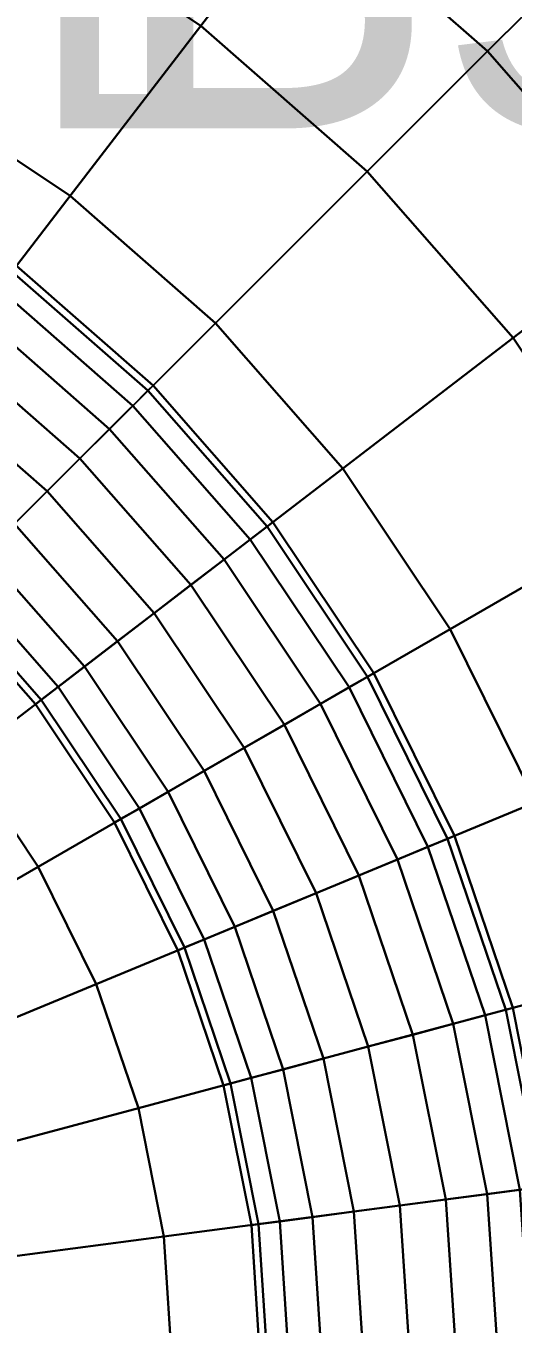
# Model space of a CAD drawing. Extents: x 91537 to 98524, y 82085 to 85415.
# Drawn here: x 98338 to 98416.5, y 85098 to 85307.5 of the extents above; entities that cross this region are included whole.
import ezdxf
from ezdxf.enums import TextEntityAlignment as Align

# ---------------------------------------------------------------- set-up
doc = ezdxf.new("R2010")
doc.units = 0
doc.header["$LTSCALE"] = 20
for name, color, linetype in [('CENTERLINE', 7, 'CONTINUOUS'), ('INSULATION', 254, 'CONTINUOUS'), ('LABELS', 7, 'CONTINUOUS'), ('PIPE-SPOOL2', 30, 'CONTINUOUS')]:
    doc.layers.add(name, color=color, linetype=linetype)

msp = doc.modelspace()

# ---------------------------------------------------------------- linework, layer by layer
at = {"layer": 'CENTERLINE'}
msp.add_polyline3d([(98200, 85291, 4450), (98226.1052, 85289.289, 4450), (98251.7638, 85284.1852, 4450), (98276.5367, 85275.7759, 4450), (98300, 85264.2051, 4450), (98321.7523, 85249.6707, 4450), (98341.4214, 85232.4214, 4450), (98358.6707, 85212.7523, 4450), (98373.2051, 85191, 4450), (98384.7759, 85167.5367, 4450), (98393.1852, 85142.7638, 4450), (98398.289, 85117.1052, 4450), (98400, 85091, 4450), (98400, 84791, 4450)], dxfattribs=at)
at = {"layer": 'INSULATION'}
for points in [[(98393.631, 85343.3448, 4488.3645), (98382.896, 85329.3546, 4522.9735), (98412.4428, 85303.4428, 4522.9735), (98424.912, 85315.912, 4488.3645)], [(98382.896, 85329.3546, 4377.0265), (98393.631, 85343.3448, 4411.6355), (98424.912, 85315.912, 4411.6355), (98412.4428, 85303.4428, 4377.0265)], [(98382.896, 85329.3546, 4522.9735), (98366.1758, 85307.5645, 4550.4395), (98393.0214, 85284.0214, 4550.4395), (98412.4428, 85303.4428, 4522.9735)], [(98366.1758, 85307.5645, 4349.5605), (98382.896, 85329.3546, 4377.0265), (98412.4428, 85303.4428, 4377.0265), (98393.0214, 85284.0214, 4349.5605)], [(98336.4868, 85327.402, 4550.4395), (98319.1822, 85297.4297, 4568.0737), (98345.1071, 85280.1072, 4568.0737), (98366.1758, 85307.5645, 4550.4395)], [(98319.1822, 85297.4297, 4331.9263), (98336.4868, 85327.402, 4349.5605), (98366.1758, 85307.5645, 4349.5605), (98345.1071, 85280.1072, 4331.9263)], [(98424.912, 85315.912, 4488.3645), (98412.4428, 85303.4428, 4522.9735), (98438.3546, 85273.896, 4522.9735), (98452.3448, 85284.631, 4488.3645)], [(98412.4428, 85303.4428, 4377.0265), (98424.912, 85315.912, 4411.6355), (98452.3448, 85284.631, 4411.6355), (98438.3546, 85273.896, 4377.0265)], [(98366.1758, 85307.5645, 4550.4395), (98345.1071, 85280.1072, 4568.0737), (98368.5491, 85259.5491, 4568.0737), (98393.0214, 85284.0214, 4550.4395)], [(98345.1071, 85280.1072, 4331.9263), (98366.1758, 85307.5645, 4349.5605), (98393.0214, 85284.0214, 4349.5605), (98368.5491, 85259.5491, 4331.9263)], [(98412.4428, 85303.4428, 4522.9735), (98393.0214, 85284.0214, 4550.4395), (98416.5645, 85257.1758, 4550.4395), (98438.3546, 85273.896, 4522.9735)], [(98393.0214, 85284.0214, 4349.5605), (98412.4428, 85303.4428, 4377.0265), (98438.3546, 85273.896, 4377.0265), (98416.5645, 85257.1758, 4349.5605)], [(98319.1822, 85297.4297, 4568.0737), (98300, 85264.2051, 4574.15), (98321.7523, 85249.6707, 4574.15), (98345.1071, 85280.1072, 4568.0737)], [(98300, 85264.2051, 4325.85), (98319.1822, 85297.4297, 4331.9263), (98345.1071, 85280.1072, 4331.9263), (98321.7523, 85249.6707, 4325.85)], [(98393.0214, 85284.0214, 4550.4395), (98368.5491, 85259.5491, 4568.0737), (98389.1072, 85236.1071, 4568.0737), (98416.5645, 85257.1758, 4550.4395)], [(98368.5491, 85259.5491, 4331.9263), (98393.0214, 85284.0214, 4349.5605), (98416.5645, 85257.1758, 4349.5605), (98389.1072, 85236.1071, 4331.9263)], [(98345.1071, 85280.1072, 4568.0737), (98321.7523, 85249.6707, 4574.15), (98341.4214, 85232.4214, 4574.15), (98368.5491, 85259.5491, 4568.0737)], [(98321.7523, 85249.6707, 4325.85), (98345.1071, 85280.1072, 4331.9263), (98368.5491, 85259.5491, 4331.9263), (98341.4214, 85232.4214, 4325.85)], [(98368.5491, 85259.5491, 4568.0737), (98341.4214, 85232.4214, 4574.15), (98358.6707, 85212.7523, 4574.15), (98389.1072, 85236.1071, 4568.0737)], [(98341.4214, 85232.4214, 4325.85), (98368.5491, 85259.5491, 4331.9263), (98389.1072, 85236.1071, 4331.9263), (98358.6707, 85212.7523, 4325.85)], [(98416.5645, 85257.1758, 4550.4395), (98389.1072, 85236.1071, 4568.0737), (98406.4297, 85210.1822, 4568.0737), (98436.402, 85227.4868, 4550.4395)], [(98389.1072, 85236.1071, 4331.9263), (98416.5645, 85257.1758, 4349.5605), (98436.402, 85227.4868, 4349.5605), (98406.4297, 85210.1822, 4331.9263)], [(98321.7523, 85249.6707, 4574.15), (98298.3975, 85219.2341, 4568.0737), (98314.2936, 85205.2936, 4568.0737), (98341.4214, 85232.4214, 4574.15)], [(98298.3975, 85219.2341, 4331.9263), (98321.7523, 85249.6707, 4325.85), (98341.4214, 85232.4214, 4325.85), (98314.2936, 85205.2936, 4331.9263)], [(98389.1072, 85236.1071, 4568.0737), (98358.6707, 85212.7523, 4574.15), (98373.2051, 85191, 4574.15), (98406.4297, 85210.1822, 4568.0737)], [(98358.6707, 85212.7523, 4325.85), (98389.1072, 85236.1071, 4331.9263), (98406.4297, 85210.1822, 4331.9263), (98373.2051, 85191, 4325.85)], [(98341.4214, 85232.4214, 4574.15), (98314.2936, 85205.2936, 4568.0737), (98328.2341, 85189.3975, 4568.0737), (98358.6707, 85212.7523, 4574.15)], [(98314.2936, 85205.2936, 4331.9263), (98341.4214, 85232.4214, 4325.85), (98358.6707, 85212.7523, 4325.85), (98328.2341, 85189.3975, 4331.9263)], [(98436.402, 85227.4868, 4550.4395), (98406.4297, 85210.1822, 4568.0737), (98420.22, 85182.2181, 4568.0737), (98452.1947, 85195.4625, 4550.4395)], [(98406.4297, 85210.1822, 4331.9263), (98436.402, 85227.4868, 4349.5605), (98452.1947, 85195.4625, 4349.5605), (98420.22, 85182.2181, 4331.9263)], [(98358.6707, 85212.7523, 4574.15), (98328.2341, 85189.3975, 4568.0737), (98339.9805, 85171.8178, 4568.0737), (98373.2051, 85191, 4574.15)], [(98328.2341, 85189.3975, 4331.9263), (98358.6707, 85212.7523, 4325.85), (98373.2051, 85191, 4325.85), (98339.9805, 85171.8178, 4331.9263)], [(98406.4297, 85210.1822, 4568.0737), (98373.2051, 85191, 4574.15), (98384.7759, 85167.5367, 4574.15), (98420.22, 85182.2181, 4568.0737)], [(98373.2051, 85191, 4325.85), (98406.4297, 85210.1822, 4331.9263), (98420.22, 85182.2181, 4331.9263), (98384.7759, 85167.5367, 4325.85)], [(98328.2341, 85189.3975, 4568.0737), (98300.7769, 85168.3288, 4550.4395), (98310.0081, 85154.5132, 4550.4395), (98339.9805, 85171.8178, 4568.0737)], [(98300.7769, 85168.3288, 4349.5605), (98328.2341, 85189.3975, 4331.9263), (98339.9805, 85171.8178, 4331.9263), (98310.0081, 85154.5132, 4349.5605)], [(98373.2051, 85191, 4574.15), (98339.9805, 85171.8178, 4568.0737), (98349.3318, 85152.8552, 4568.0737), (98384.7759, 85167.5367, 4574.15)], [(98339.9805, 85171.8178, 4331.9263), (98373.2051, 85191, 4325.85), (98384.7759, 85167.5367, 4325.85), (98349.3318, 85152.8552, 4331.9263)], [(98420.22, 85182.2181, 4568.0737), (98384.7759, 85167.5367, 4574.15), (98393.1852, 85142.7638, 4574.15), (98430.2424, 85152.6933, 4568.0737)], [(98384.7759, 85167.5367, 4325.85), (98420.22, 85182.2181, 4331.9263), (98430.2424, 85152.6933, 4331.9263), (98393.1852, 85142.7638, 4325.85)], [(98339.9805, 85171.8178, 4568.0737), (98310.0081, 85154.5132, 4550.4395), (98317.3571, 85139.6109, 4550.4395), (98349.3318, 85152.8552, 4568.0737)], [(98310.0081, 85154.5132, 4349.5605), (98339.9805, 85171.8178, 4331.9263), (98349.3318, 85152.8552, 4331.9263), (98317.3571, 85139.6109, 4349.5605)], [(98384.7759, 85167.5367, 4574.15), (98349.3318, 85152.8552, 4568.0737), (98356.1279, 85132.8344, 4568.0737), (98393.1852, 85142.7638, 4574.15)], [(98349.3318, 85152.8552, 4331.9263), (98384.7759, 85167.5367, 4325.85), (98393.1852, 85142.7638, 4325.85), (98356.1279, 85132.8344, 4331.9263)], [(98349.3318, 85152.8552, 4568.0737), (98317.3571, 85139.6109, 4550.4395), (98322.6981, 85123.8769, 4550.4395), (98356.1279, 85132.8344, 4568.0737)], [(98317.3571, 85139.6109, 4349.5605), (98349.3318, 85152.8552, 4331.9263), (98356.1279, 85132.8344, 4331.9263), (98322.6981, 85123.8769, 4349.5605)], [(98430.2424, 85152.6933, 4568.0737), (98393.1852, 85142.7638, 4574.15), (98398.289, 85117.1052, 4574.15), (98436.3252, 85122.1128, 4568.0737)], [(98393.1852, 85142.7638, 4325.85), (98430.2424, 85152.6933, 4331.9263), (98436.3252, 85122.1128, 4331.9263), (98398.289, 85117.1052, 4325.85)], [(98393.1852, 85142.7638, 4574.15), (98356.1279, 85132.8344, 4568.0737), (98360.2527, 85112.0977, 4568.0737), (98398.289, 85117.1052, 4574.15)], [(98356.1279, 85132.8344, 4331.9263), (98393.1852, 85142.7638, 4325.85), (98398.289, 85117.1052, 4325.85), (98360.2527, 85112.0977, 4331.9263)], [(98356.1279, 85132.8344, 4568.0737), (98322.6981, 85123.8769, 4550.4395), (98325.9397, 85107.5803, 4550.4395), (98360.2527, 85112.0977, 4568.0737)], [(98322.6981, 85123.8769, 4349.5605), (98356.1279, 85132.8344, 4331.9263), (98360.2527, 85112.0977, 4331.9263), (98325.9397, 85107.5803, 4349.5605)], [(98436.3252, 85122.1128, 4568.0737), (98398.289, 85117.1052, 4574.15), (98400, 85091, 4574.15), (98438.3439, 85092.2552, 4568.0737)], [(98398.289, 85117.1052, 4325.85), (98436.3252, 85122.1128, 4331.9263), (98438.3439, 85092.2552, 4331.9263), (98400, 85091, 4325.85)], [(98398.289, 85117.1052, 4574.15), (98360.2527, 85112.0977, 4568.0737), (98361.6561, 85089.7447, 4568.0737), (98400, 85091, 4574.15)], [(98360.2527, 85112.0977, 4331.9263), (98398.289, 85117.1052, 4325.85), (98400, 85091, 4325.85), (98361.6561, 85089.7447, 4331.9263)], [(98360.2527, 85112.0977, 4568.0737), (98325.9397, 85107.5803, 4550.4395), (98327.0655, 85088.6124, 4550.4395), (98361.6561, 85089.7447, 4568.0737)], [(98325.9397, 85107.5803, 4349.5605), (98360.2527, 85112.0977, 4331.9263), (98361.6561, 85089.7447, 4331.9263), (98327.0655, 85088.6124, 4349.5605)]]:
    msp.add_3dface(points, dxfattribs=at)
at = {"layer": 'PIPE-SPOOL2'}
for points in [[(98336.4539, 85268.8302, 4450), (98335.7343, 85267.8924, 4457.4628), (98357.6622, 85248.6622, 4457.4628), (98358.498, 85249.498, 4450)], [(98335.7343, 85267.8924, 4442.5372), (98336.4539, 85268.8302, 4450), (98358.498, 85249.498, 4450), (98357.6622, 85248.6622, 4442.5372)], [(98335.7343, 85267.8924, 4457.4628), (98333.6461, 85265.171, 4464.195), (98355.2366, 85246.2366, 4464.195), (98357.6622, 85248.6622, 4457.4628)], [(98333.6461, 85265.171, 4435.805), (98335.7343, 85267.8924, 4442.5372), (98357.6622, 85248.6622, 4442.5372), (98355.2366, 85246.2366, 4435.805)], [(98333.6461, 85265.171, 4464.195), (98330.3937, 85260.9323, 4469.5378), (98351.4587, 85242.4587, 4469.5378), (98355.2366, 85246.2366, 4464.195)], [(98330.3937, 85260.9323, 4430.4622), (98333.6461, 85265.171, 4435.805), (98355.2366, 85246.2366, 4435.805), (98351.4587, 85242.4587, 4430.4622)], [(98330.3937, 85260.9323, 4469.5378), (98326.2953, 85255.5913, 4472.968), (98346.6983, 85237.6983, 4472.968), (98351.4587, 85242.4587, 4469.5378)], [(98326.2953, 85255.5913, 4427.032), (98330.3937, 85260.9323, 4430.4622), (98351.4587, 85242.4587, 4430.4622), (98346.6983, 85237.6983, 4427.032)], [(98326.2953, 85255.5913, 4472.968), (98321.7523, 85249.6707, 4474.15), (98341.4214, 85232.4214, 4474.15), (98346.6983, 85237.6983, 4472.968)], [(98321.7523, 85249.6707, 4425.85), (98326.2953, 85255.5913, 4427.032), (98346.6983, 85237.6983, 4427.032), (98341.4214, 85232.4214, 4425.85)], [(98321.7523, 85249.6707, 4474.15), (98317.2092, 85243.7501, 4472.968), (98336.1444, 85227.1444, 4472.968), (98341.4214, 85232.4214, 4474.15)], [(98317.2092, 85243.7501, 4427.032), (98321.7523, 85249.6707, 4425.85), (98341.4214, 85232.4214, 4425.85), (98336.1444, 85227.1444, 4427.032)], [(98357.6622, 85248.6622, 4457.4628), (98355.2366, 85246.2366, 4464.195), (98374.171, 85224.6461, 4464.195), (98376.8924, 85226.7343, 4457.4628)], [(98355.2366, 85246.2366, 4435.805), (98357.6622, 85248.6622, 4442.5372), (98376.8924, 85226.7343, 4442.5372), (98374.171, 85224.6461, 4435.805)], [(98358.498, 85249.498, 4450), (98357.6622, 85248.6622, 4457.4628), (98376.8924, 85226.7343, 4457.4628), (98377.8302, 85227.4539, 4450)], [(98357.6622, 85248.6622, 4442.5372), (98358.498, 85249.498, 4450), (98377.8302, 85227.4539, 4450), (98376.8924, 85226.7343, 4442.5372)], [(98355.2366, 85246.2366, 4464.195), (98351.4587, 85242.4587, 4469.5378), (98369.9323, 85221.3937, 4469.5378), (98374.171, 85224.6461, 4464.195)], [(98351.4587, 85242.4587, 4430.4622), (98355.2366, 85246.2366, 4435.805), (98374.171, 85224.6461, 4435.805), (98369.9323, 85221.3937, 4430.4622)], [(98351.4587, 85242.4587, 4469.5378), (98346.6983, 85237.6983, 4472.968), (98364.5913, 85217.2953, 4472.968), (98369.9323, 85221.3937, 4469.5378)], [(98346.6983, 85237.6983, 4427.032), (98351.4587, 85242.4587, 4430.4622), (98369.9323, 85221.3937, 4430.4622), (98364.5913, 85217.2953, 4427.032)], [(98346.6983, 85237.6983, 4472.968), (98341.4214, 85232.4214, 4474.15), (98358.6707, 85212.7523, 4474.15), (98364.5913, 85217.2953, 4472.968)], [(98341.4214, 85232.4214, 4425.85), (98346.6983, 85237.6983, 4427.032), (98364.5913, 85217.2953, 4427.032), (98358.6707, 85212.7523, 4425.85)], [(98341.4214, 85232.4214, 4474.15), (98336.1444, 85227.1444, 4472.968), (98352.7501, 85208.2092, 4472.968), (98358.6707, 85212.7523, 4474.15)], [(98336.1444, 85227.1444, 4427.032), (98341.4214, 85232.4214, 4425.85), (98358.6707, 85212.7523, 4425.85), (98352.7501, 85208.2092, 4427.032)], [(98336.1444, 85227.1444, 4472.968), (98331.384, 85222.384, 4469.5378), (98347.409, 85204.1109, 4469.5378), (98352.7501, 85208.2092, 4472.968)], [(98331.384, 85222.384, 4430.4622), (98336.1444, 85227.1444, 4427.032), (98352.7501, 85208.2092, 4427.032), (98347.409, 85204.1109, 4430.4622)], [(98377.8302, 85227.4539, 4450), (98376.8924, 85226.7343, 4457.4628), (98393.096, 85202.484, 4457.4628), (98394.1196, 85203.075, 4450)], [(98376.8924, 85226.7343, 4442.5372), (98377.8302, 85227.4539, 4450), (98394.1196, 85203.075, 4450), (98393.096, 85202.484, 4442.5372)], [(98376.8924, 85226.7343, 4457.4628), (98374.171, 85224.6461, 4464.195), (98390.1253, 85200.7689, 4464.195), (98393.096, 85202.484, 4457.4628)], [(98374.171, 85224.6461, 4435.805), (98376.8924, 85226.7343, 4442.5372), (98393.096, 85202.484, 4442.5372), (98390.1253, 85200.7689, 4435.805)], [(98374.171, 85224.6461, 4464.195), (98369.9323, 85221.3937, 4469.5378), (98385.4983, 85198.0975, 4469.5378), (98390.1253, 85200.7689, 4464.195)], [(98369.9323, 85221.3937, 4430.4622), (98374.171, 85224.6461, 4435.805), (98390.1253, 85200.7689, 4435.805), (98385.4983, 85198.0975, 4430.4622)], [(98331.384, 85222.384, 4469.5378), (98327.6061, 85218.6061, 4464.195), (98343.1703, 85200.8585, 4464.195), (98347.409, 85204.1109, 4469.5378)], [(98327.6061, 85218.6061, 4435.805), (98331.384, 85222.384, 4430.4622), (98347.409, 85204.1109, 4430.4622), (98343.1703, 85200.8585, 4435.805)], [(98369.9323, 85221.3937, 4469.5378), (98364.5913, 85217.2953, 4472.968), (98379.668, 85194.7314, 4472.968), (98385.4983, 85198.0975, 4469.5378)], [(98364.5913, 85217.2953, 4427.032), (98369.9323, 85221.3937, 4430.4622), (98385.4983, 85198.0975, 4430.4622), (98379.668, 85194.7314, 4427.032)], [(98327.6061, 85218.6061, 4464.195), (98325.1805, 85216.1805, 4457.4628), (98340.4489, 85198.7702, 4457.4628), (98343.1703, 85200.8585, 4464.195)], [(98325.1805, 85216.1805, 4442.5372), (98327.6061, 85218.6061, 4435.805), (98343.1703, 85200.8585, 4435.805), (98340.4489, 85198.7702, 4442.5372)], [(98364.5913, 85217.2953, 4472.968), (98358.6707, 85212.7523, 4474.15), (98373.2051, 85191, 4474.15), (98379.668, 85194.7314, 4472.968)], [(98358.6707, 85212.7523, 4425.85), (98364.5913, 85217.2953, 4427.032), (98379.668, 85194.7314, 4427.032), (98373.2051, 85191, 4425.85)], [(98325.1805, 85216.1805, 4457.4628), (98324.3447, 85215.3447, 4450), (98339.5112, 85198.0507, 4450), (98340.4489, 85198.7702, 4457.4628)], [(98324.3447, 85215.3447, 4450), (98325.1805, 85216.1805, 4442.5372), (98340.4489, 85198.7702, 4442.5372), (98339.5112, 85198.0507, 4450)], [(98358.6707, 85212.7523, 4474.15), (98352.7501, 85208.2092, 4472.968), (98366.7421, 85187.2686, 4472.968), (98373.2051, 85191, 4474.15)], [(98352.7501, 85208.2092, 4427.032), (98358.6707, 85212.7523, 4425.85), (98373.2051, 85191, 4425.85), (98366.7421, 85187.2686, 4427.032)], [(98352.7501, 85208.2092, 4472.968), (98347.409, 85204.1109, 4469.5378), (98360.9118, 85183.9025, 4469.5378), (98366.7421, 85187.2686, 4472.968)], [(98347.409, 85204.1109, 4430.4622), (98352.7501, 85208.2092, 4427.032), (98366.7421, 85187.2686, 4427.032), (98360.9118, 85183.9025, 4430.4622)], [(98347.409, 85204.1109, 4469.5378), (98343.1703, 85200.8585, 4464.195), (98356.2849, 85181.2311, 4464.195), (98360.9118, 85183.9025, 4469.5378)], [(98343.1703, 85200.8585, 4435.805), (98347.409, 85204.1109, 4430.4622), (98360.9118, 85183.9025, 4430.4622), (98356.2849, 85181.2311, 4435.805)], [(98393.096, 85202.484, 4457.4628), (98390.1253, 85200.7689, 4464.195), (98402.8264, 85175.0135, 4464.195), (98405.9956, 85176.3262, 4457.4628)], [(98390.1253, 85200.7689, 4435.805), (98393.096, 85202.484, 4442.5372), (98405.9956, 85176.3262, 4442.5372), (98402.8264, 85175.0135, 4435.805)], [(98394.1196, 85203.075, 4450), (98393.096, 85202.484, 4457.4628), (98405.9956, 85176.3262, 4457.4628), (98407.0876, 85176.7785, 4450)], [(98393.096, 85202.484, 4442.5372), (98394.1196, 85203.075, 4450), (98407.0876, 85176.7785, 4450), (98405.9956, 85176.3262, 4442.5372)], [(98343.1703, 85200.8585, 4464.195), (98340.4489, 85198.7702, 4457.4628), (98353.3142, 85179.516, 4457.4628), (98356.2849, 85181.2311, 4464.195)], [(98340.4489, 85198.7702, 4442.5372), (98343.1703, 85200.8585, 4435.805), (98356.2849, 85181.2311, 4435.805), (98353.3142, 85179.516, 4442.5372)], [(98390.1253, 85200.7689, 4464.195), (98385.4983, 85198.0975, 4469.5378), (98397.8904, 85172.9689, 4469.5378), (98402.8264, 85175.0135, 4464.195)], [(98385.4983, 85198.0975, 4430.4622), (98390.1253, 85200.7689, 4435.805), (98402.8264, 85175.0135, 4435.805), (98397.8904, 85172.9689, 4430.4622)], [(98340.4489, 85198.7702, 4457.4628), (98339.5112, 85198.0507, 4450), (98352.2906, 85178.925, 4450), (98353.3142, 85179.516, 4457.4628)], [(98339.5112, 85198.0507, 4450), (98340.4489, 85198.7702, 4442.5372), (98353.3142, 85179.516, 4442.5372), (98352.2906, 85178.925, 4450)], [(98385.4983, 85198.0975, 4469.5378), (98379.668, 85194.7314, 4472.968), (98391.6706, 85170.3926, 4472.968), (98397.8904, 85172.9689, 4469.5378)], [(98379.668, 85194.7314, 4427.032), (98385.4983, 85198.0975, 4430.4622), (98397.8904, 85172.9689, 4430.4622), (98391.6706, 85170.3926, 4427.032)], [(98379.668, 85194.7314, 4472.968), (98373.2051, 85191, 4474.15), (98384.7759, 85167.5367, 4474.15), (98391.6706, 85170.3926, 4472.968)], [(98373.2051, 85191, 4425.85), (98379.668, 85194.7314, 4427.032), (98391.6706, 85170.3926, 4427.032), (98384.7759, 85167.5367, 4425.85)], [(98373.2051, 85191, 4474.15), (98366.7421, 85187.2686, 4472.968), (98377.8812, 85164.6808, 4472.968), (98384.7759, 85167.5367, 4474.15)], [(98366.7421, 85187.2686, 4427.032), (98373.2051, 85191, 4425.85), (98384.7759, 85167.5367, 4425.85), (98377.8812, 85164.6808, 4427.032)], [(98366.7421, 85187.2686, 4472.968), (98360.9118, 85183.9025, 4469.5378), (98371.6614, 85162.1045, 4469.5378), (98377.8812, 85164.6808, 4472.968)], [(98360.9118, 85183.9025, 4430.4622), (98366.7421, 85187.2686, 4427.032), (98377.8812, 85164.6808, 4427.032), (98371.6614, 85162.1045, 4430.4622)], [(98360.9118, 85183.9025, 4469.5378), (98356.2849, 85181.2311, 4464.195), (98366.7254, 85160.0599, 4464.195), (98371.6614, 85162.1045, 4469.5378)], [(98356.2849, 85181.2311, 4435.805), (98360.9118, 85183.9025, 4430.4622), (98371.6614, 85162.1045, 4430.4622), (98366.7254, 85160.0599, 4435.805)], [(98356.2849, 85181.2311, 4464.195), (98353.3142, 85179.516, 4457.4628), (98363.5562, 85158.7472, 4457.4628), (98366.7254, 85160.0599, 4464.195)], [(98353.3142, 85179.516, 4442.5372), (98356.2849, 85181.2311, 4435.805), (98366.7254, 85160.0599, 4435.805), (98363.5562, 85158.7472, 4442.5372)], [(98353.3142, 85179.516, 4457.4628), (98352.2906, 85178.925, 4450), (98362.4642, 85158.2949, 4450), (98363.5562, 85158.7472, 4457.4628)], [(98352.2906, 85178.925, 4450), (98353.3142, 85179.516, 4442.5372), (98363.5562, 85158.7472, 4442.5372), (98362.4642, 85158.2949, 4450)], [(98407.0876, 85176.7785, 4450), (98405.9956, 85176.3262, 4457.4628), (98415.3706, 85148.7084, 4457.4628), (98416.5123, 85149.0143, 4450)], [(98405.9956, 85176.3262, 4442.5372), (98407.0876, 85176.7785, 4450), (98416.5123, 85149.0143, 4450), (98415.3706, 85148.7084, 4442.5372)], [(98402.8264, 85175.0135, 4464.195), (98397.8904, 85172.9689, 4469.5378), (98406.8965, 85146.4377, 4469.5378), (98412.0572, 85147.8206, 4464.195)], [(98397.8904, 85172.9689, 4430.4622), (98402.8264, 85175.0135, 4435.805), (98412.0572, 85147.8206, 4435.805), (98406.8965, 85146.4377, 4430.4622)], [(98405.9956, 85176.3262, 4457.4628), (98402.8264, 85175.0135, 4464.195), (98412.0572, 85147.8206, 4464.195), (98415.3706, 85148.7084, 4457.4628)], [(98402.8264, 85175.0135, 4435.805), (98405.9956, 85176.3262, 4442.5372), (98415.3706, 85148.7084, 4442.5372), (98412.0572, 85147.8206, 4435.805)], [(98397.8904, 85172.9689, 4469.5378), (98391.6706, 85170.3926, 4472.968), (98400.3936, 85144.6953, 4472.968), (98406.8965, 85146.4377, 4469.5378)], [(98391.6706, 85170.3926, 4427.032), (98397.8904, 85172.9689, 4430.4622), (98406.8965, 85146.4377, 4430.4622), (98400.3936, 85144.6953, 4427.032)], [(98391.6706, 85170.3926, 4472.968), (98384.7759, 85167.5367, 4474.15), (98393.1852, 85142.7638, 4474.15), (98400.3936, 85144.6953, 4472.968)], [(98384.7759, 85167.5367, 4425.85), (98391.6706, 85170.3926, 4427.032), (98400.3936, 85144.6953, 4427.032), (98393.1852, 85142.7638, 4425.85)], [(98384.7759, 85167.5367, 4474.15), (98377.8812, 85164.6808, 4472.968), (98385.9767, 85140.8323, 4472.968), (98393.1852, 85142.7638, 4474.15)], [(98377.8812, 85164.6808, 4427.032), (98384.7759, 85167.5367, 4425.85), (98393.1852, 85142.7638, 4425.85), (98385.9767, 85140.8323, 4427.032)], [(98377.8812, 85164.6808, 4472.968), (98371.6614, 85162.1045, 4469.5378), (98379.4738, 85139.0899, 4469.5378), (98385.9767, 85140.8323, 4472.968)], [(98371.6614, 85162.1045, 4430.4622), (98377.8812, 85164.6808, 4427.032), (98385.9767, 85140.8323, 4427.032), (98379.4738, 85139.0899, 4430.4622)], [(98371.6614, 85162.1045, 4469.5378), (98366.7254, 85160.0599, 4464.195), (98374.3131, 85137.7071, 4464.195), (98379.4738, 85139.0899, 4469.5378)], [(98366.7254, 85160.0599, 4435.805), (98371.6614, 85162.1045, 4430.4622), (98379.4738, 85139.0899, 4430.4622), (98374.3131, 85137.7071, 4435.805)], [(98366.7254, 85160.0599, 4464.195), (98363.5562, 85158.7472, 4457.4628), (98370.9998, 85136.8192, 4457.4628), (98374.3131, 85137.7071, 4464.195)], [(98363.5562, 85158.7472, 4442.5372), (98366.7254, 85160.0599, 4435.805), (98374.3131, 85137.7071, 4435.805), (98370.9998, 85136.8192, 4442.5372)], [(98363.5562, 85158.7472, 4457.4628), (98362.4642, 85158.2949, 4450), (98369.8581, 85136.5133, 4450), (98370.9998, 85136.8192, 4457.4628)], [(98362.4642, 85158.2949, 4450), (98363.5562, 85158.7472, 4442.5372), (98370.9998, 85136.8192, 4442.5372), (98369.8581, 85136.5133, 4450)], [(98412.0572, 85147.8206, 4464.195), (98406.8965, 85146.4377, 4469.5378), (98412.3625, 85118.9581, 4469.5378), (98417.6596, 85119.6554, 4464.195)], [(98406.8965, 85146.4377, 4430.4622), (98412.0572, 85147.8206, 4435.805), (98417.6596, 85119.6554, 4435.805), (98412.3625, 85118.9581, 4430.4622)], [(98415.3706, 85148.7084, 4457.4628), (98412.0572, 85147.8206, 4464.195), (98417.6596, 85119.6554, 4464.195), (98421.0605, 85120.1032, 4457.4628)], [(98412.0572, 85147.8206, 4435.805), (98415.3706, 85148.7084, 4442.5372), (98421.0605, 85120.1032, 4442.5372), (98417.6596, 85119.6554, 4435.805)], [(98416.5123, 85149.0143, 4450), (98415.3706, 85148.7084, 4457.4628), (98421.0605, 85120.1032, 4457.4628), (98422.2324, 85120.2574, 4450)], [(98415.3706, 85148.7084, 4442.5372), (98416.5123, 85149.0143, 4450), (98422.2324, 85120.2574, 4450), (98421.0605, 85120.1032, 4442.5372)], [(98406.8965, 85146.4377, 4469.5378), (98400.3936, 85144.6953, 4472.968), (98405.6879, 85118.0793, 4472.968), (98412.3625, 85118.9581, 4469.5378)], [(98400.3936, 85144.6953, 4427.032), (98406.8965, 85146.4377, 4430.4622), (98412.3625, 85118.9581, 4430.4622), (98405.6879, 85118.0793, 4427.032)], [(98400.3936, 85144.6953, 4472.968), (98393.1852, 85142.7638, 4474.15), (98398.289, 85117.1052, 4474.15), (98405.6879, 85118.0793, 4472.968)], [(98393.1852, 85142.7638, 4425.85), (98400.3936, 85144.6953, 4427.032), (98405.6879, 85118.0793, 4427.032), (98398.289, 85117.1052, 4425.85)], [(98393.1852, 85142.7638, 4474.15), (98385.9767, 85140.8323, 4472.968), (98390.8901, 85116.1312, 4472.968), (98398.289, 85117.1052, 4474.15)], [(98385.9767, 85140.8323, 4427.032), (98393.1852, 85142.7638, 4425.85), (98398.289, 85117.1052, 4425.85), (98390.8901, 85116.1312, 4427.032)], [(98379.4738, 85139.0899, 4469.5378), (98374.3131, 85137.7071, 4464.195), (98378.9184, 85114.555, 4464.195), (98384.2154, 85115.2524, 4469.5378)], [(98374.3131, 85137.7071, 4435.805), (98379.4738, 85139.0899, 4430.4622), (98384.2154, 85115.2524, 4430.4622), (98378.9184, 85114.555, 4435.805)], [(98385.9767, 85140.8323, 4472.968), (98379.4738, 85139.0899, 4469.5378), (98384.2154, 85115.2524, 4469.5378), (98390.8901, 85116.1312, 4472.968)], [(98379.4738, 85139.0899, 4430.4622), (98385.9767, 85140.8323, 4427.032), (98390.8901, 85116.1312, 4427.032), (98384.2154, 85115.2524, 4430.4622)], [(98370.9998, 85136.8192, 4457.4628), (98369.8581, 85136.5133, 4450), (98374.3456, 85113.953, 4450), (98375.5175, 85114.1073, 4457.4628)], [(98369.8581, 85136.5133, 4450), (98370.9998, 85136.8192, 4442.5372), (98375.5175, 85114.1073, 4442.5372), (98374.3456, 85113.953, 4450)], [(98374.3131, 85137.7071, 4464.195), (98370.9998, 85136.8192, 4457.4628), (98375.5175, 85114.1073, 4457.4628), (98378.9184, 85114.555, 4464.195)], [(98370.9998, 85136.8192, 4442.5372), (98374.3131, 85137.7071, 4435.805), (98378.9184, 85114.555, 4435.805), (98375.5175, 85114.1073, 4442.5372)], [(98405.6879, 85118.0793, 4472.968), (98398.289, 85117.1052, 4474.15), (98400, 85091, 4474.15), (98407.4588, 85091.2442, 4472.968)], [(98398.289, 85117.1052, 4425.85), (98405.6879, 85118.0793, 4427.032), (98407.4588, 85091.2442, 4427.032), (98400, 85091, 4425.85)], [(98412.3625, 85118.9581, 4469.5378), (98405.6879, 85118.0793, 4472.968), (98407.4588, 85091.2442, 4472.968), (98414.1874, 85091.4644, 4469.5378)], [(98405.6879, 85118.0793, 4427.032), (98412.3625, 85118.9581, 4430.4622), (98414.1874, 85091.4644, 4430.4622), (98407.4588, 85091.2442, 4427.032)], [(98417.6596, 85119.6554, 4464.195), (98412.3625, 85118.9581, 4469.5378), (98414.1874, 85091.4644, 4469.5378), (98419.5273, 85091.6393, 4464.195)], [(98412.3625, 85118.9581, 4430.4622), (98417.6596, 85119.6554, 4435.805), (98419.5273, 85091.6393, 4435.805), (98414.1874, 85091.4644, 4430.4622)], [(98390.8901, 85116.1312, 4472.968), (98384.2154, 85115.2524, 4469.5378), (98385.8126, 85090.5356, 4469.5378), (98392.5412, 85090.7558, 4472.968)], [(98384.2154, 85115.2524, 4430.4622), (98390.8901, 85116.1312, 4427.032), (98392.5412, 85090.7558, 4427.032), (98385.8126, 85090.5356, 4430.4622)], [(98398.289, 85117.1052, 4474.15), (98390.8901, 85116.1312, 4472.968), (98392.5412, 85090.7558, 4472.968), (98400, 85091, 4474.15)], [(98390.8901, 85116.1312, 4427.032), (98398.289, 85117.1052, 4425.85), (98400, 85091, 4425.85), (98392.5412, 85090.7558, 4427.032)], [(98375.5175, 85114.1073, 4457.4628), (98374.3456, 85113.953, 4450), (98375.8629, 85090.2098, 4450), (98377.0443, 85090.2485, 4457.4628)], [(98374.3456, 85113.953, 4450), (98375.5175, 85114.1073, 4442.5372), (98377.0443, 85090.2485, 4442.5372), (98375.8629, 85090.2098, 4450)], [(98378.9184, 85114.555, 4464.195), (98375.5175, 85114.1073, 4457.4628), (98377.0443, 85090.2485, 4457.4628), (98380.4727, 85090.3607, 4464.195)], [(98375.5175, 85114.1073, 4442.5372), (98378.9184, 85114.555, 4435.805), (98380.4727, 85090.3607, 4435.805), (98377.0443, 85090.2485, 4442.5372)], [(98384.2154, 85115.2524, 4469.5378), (98378.9184, 85114.555, 4464.195), (98380.4727, 85090.3607, 4464.195), (98385.8126, 85090.5356, 4469.5378)], [(98378.9184, 85114.555, 4435.805), (98384.2154, 85115.2524, 4430.4622), (98385.8126, 85090.5356, 4430.4622), (98380.4727, 85090.3607, 4435.805)]]:
    msp.add_3dface(points, dxfattribs=at)

# ---------------------------------------------------------------- texts
at = {"layer": 'LABELS'}
for s, height, p in [('B5', 60, (98400, 85291, 4630)), ('1LCN30BQ071 SLIDE', 50, (98050, 85291, 4120))]:
    msp.add_text(s, height=height, dxfattribs=at).set_placement(p, align=Align.CENTER)

doc.saveas('drawing.dxf')
